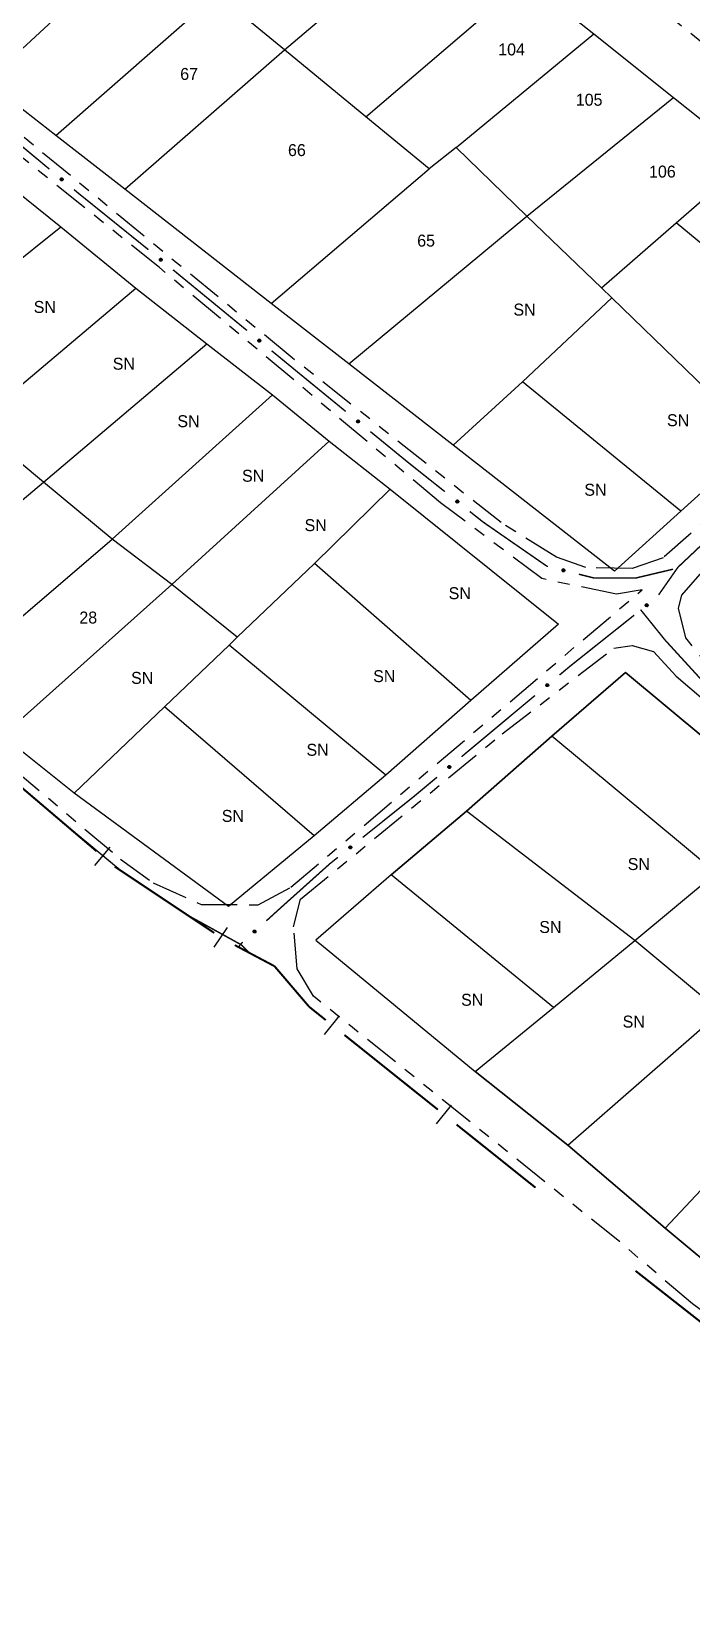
# Model space of a CAD drawing. Extents: x 207981 to 210201, y 4876477 to 4878908.
# Drawn here: x 208749.6 to 208832.4, y 4876934.8 to 4877132.3 of the extents above; entities that cross this region are included whole.
import ezdxf
from ezdxf.enums import TextEntityAlignment as Align

# ---------------------------------------------------------------- set-up
doc = ezdxf.new("R2010")
doc.units = 0
doc.header["$LTSCALE"] = 1.5
doc.header["$MEASUREMENT"] = 0
doc.linetypes.add('TRACO_25', pattern=[8, 3, -1, 1, -1, 1, -1])
for name, color, linetype in [('CD_MALHA_LOTES', 7, 'CONTINUOUS'), ('LM-LIM-SETORES-BAIRROS', 250, 'CONTINUOUS'), ('RU-QUADRA', 210, 'CONTINUOUS'), ('SV-EIXO-RUA-N-PAV', 6, 'CONTINUOUS'), ('SV-RUA-NAO-PAV', 7, 'CONTINUOUS'), ('Th_NmrPort', 1, 'CONTINUOUS')]:
    doc.layers.add(name, color=color, linetype=linetype)

msp = doc.modelspace()

# ---------------------------------------------------------------- linework, layer by layer
at = {"layer": 'CD_MALHA_LOTES', "linetype": 'Continuous', "flags": 128}
for points in [[(208781.33, 4877129.99), (208801.34, 4877146.94)], [(208743.96, 4877126.01), (208763.84, 4877144.39)], [(208752.64, 4877119.25), (208772.85, 4877136.98)], [(208781.33, 4877129.99), (208772.85, 4877136.98)], [(208791.55, 4877121.59), (208811.61, 4877138.77)], [(208811.61, 4877138.77), (208820.12, 4877132)], [(208802.87, 4877117.74), (208820.12, 4877132)], [(208820.12, 4877132), (208830.15, 4877124.01)], [(208761.3, 4877112.5), (208781.33, 4877129.99)], [(208791.55, 4877121.59), (208781.33, 4877129.99)], [(208752.64, 4877119.25), (208743.96, 4877126.01)], [(208811.74, 4877109.12), (208830.15, 4877124.01)], [(208830.15, 4877124.01), (208839.73, 4877116.38)], [(208799.5, 4877115.05), (208791.55, 4877121.59)], [(208761.3, 4877112.5), (208752.64, 4877119.25)], [(208802.87, 4877117.74), (208799.5, 4877115.05)], [(208811.74, 4877109.12), (208802.87, 4877117.74)], [(208830.46, 4877108.3), (208839.73, 4877116.38)], [(208744.41, 4877114.89), (208753.28, 4877107.78)], [(208779.68, 4877098.18), (208799.5, 4877115.05)], [(208779.68, 4877098.18), (208761.3, 4877112.5)], [(208732.3, 4877090.98), (208753.28, 4877107.78)], [(208753.28, 4877107.78), (208762.7, 4877100.1)], [(208789.4, 4877090.6), (208811.74, 4877109.12)], [(208821.09, 4877100.13), (208811.74, 4877109.12)], [(208821.09, 4877100.13), (208830.46, 4877108.3)], [(208851.7, 4877090.79), (208830.46, 4877108.3)], [(208742.41, 4877082.99), (208762.7, 4877100.1)], [(208762.7, 4877100.1), (208771.57, 4877093.1)], [(208822.39, 4877098.87), (208821.09, 4877100.13)], [(208789.4, 4877090.6), (208779.68, 4877098.18)], [(208811.21, 4877088.36), (208822.39, 4877098.87)], [(208840.87, 4877081), (208822.39, 4877098.87)], [(208751.09, 4877075.75), (208771.57, 4877093.1)], [(208771.57, 4877093.1), (208779.81, 4877086.74)], [(208802.49, 4877080.4), (208789.4, 4877090.6)], [(208802.49, 4877080.4), (208811.21, 4877088.36)], [(208831.05, 4877072.13), (208811.21, 4877088.36)], [(208759.71, 4877068.63), (208779.81, 4877086.74)], [(208779.81, 4877086.74), (208786.93, 4877080.93)], [(208751.09, 4877075.75), (208742.41, 4877082.99)], [(208767.2, 4877062.95), (208786.93, 4877080.93)], [(208786.93, 4877080.93), (208794.6, 4877074.88)], [(208831.05, 4877072.13), (208822.74, 4877064.62), (208802.49, 4877080.4)], [(208840.87, 4877081), (208831.05, 4877072.13)], [(208729.37, 4877057.46), (208751.09, 4877075.75)], [(208759.71, 4877068.63), (208751.09, 4877075.75)], [(208785.11, 4877065.57), (208794.6, 4877074.88)], [(208794.6, 4877074.88), (208815.7, 4877057.96)], [(208738.23, 4877050.22), (208759.71, 4877068.63)], [(208767.2, 4877062.95), (208759.71, 4877068.63)], [(208775.38, 4877056.33), (208785.11, 4877065.57)], [(208804.72, 4877048.41), (208785.11, 4877065.57)], [(208745.97, 4877043.97), (208767.2, 4877062.95)], [(208775.38, 4877056.33), (208767.2, 4877062.95)], [(208815.7, 4877057.96), (208804.72, 4877048.41)], [(208774.38, 4877055.34), (208775.38, 4877056.33)], [(208766.26, 4877047.59), (208774.38, 4877055.34)], [(208794.04, 4877039.04), (208774.38, 4877055.34)], [(208814.88, 4877043.92), (208824.11, 4877051.89)], [(208824.11, 4877051.89), (208844.76, 4877034.72)], [(208804.72, 4877048.41), (208794.04, 4877039.04)], [(208754.96, 4877036.79), (208766.26, 4877047.59)], [(208785.05, 4877031.42), (208766.26, 4877047.59)], [(208754.96, 4877036.79), (208745.97, 4877043.97)], [(208804.18, 4877034.53), (208814.88, 4877043.92)], [(208835.5, 4877026.78), (208814.88, 4877043.92)], [(208794.04, 4877039.04), (208785.05, 4877031.42)], [(208774.31, 4877022.56), (208754.96, 4877036.79)], [(208794.71, 4877026.51), (208804.18, 4877034.53)], [(208825.29, 4877018.29), (208804.18, 4877034.53)], [(208785.05, 4877031.42), (208774.31, 4877022.56)], [(208794.71, 4877026.51), (208785.25, 4877018.34)], [(208815.07, 4877009.9), (208794.71, 4877026.51)], [(208825.29, 4877018.29), (208835.5, 4877026.78)], [(208785.25, 4877018.34), (208805.26, 4877001.85)], [(208815.07, 4877009.9), (208825.29, 4877018.29)], [(208836.01, 4877009.34), (208825.29, 4877018.29)], [(208805.26, 4877001.85), (208815.07, 4877009.9)], [(208816.87, 4876992.64), (208836.01, 4877009.34)], [(208816.87, 4876992.64), (208805.26, 4877001.85)], [(208829.09, 4876982.22), (208846.41, 4877000.66)], [(208829.09, 4876982.22), (208816.87, 4876992.64)], [(208837.31, 4876975.37), (208829.09, 4876982.22)]]:
    msp.add_lwpolyline(points, dxfattribs=at)
at = {"layer": 'LM-LIM-SETORES-BAIRROS', "const_width": 0.25}
for points in [[(208746.320957, 4877039.216086), (208757.746452, 4877029.497132)], [(208760.039217, 4877027.563501), (208772.519972, 4877019.242998)], [(208775.095425, 4877017.711962), (208779.514365, 4877015.372523)], [(208779.514365, 4877015.372523), (208780.077732, 4877015.07427)], [(208780.077732, 4877015.07427), (208784.208699, 4877010.235138)], [(208784.208699, 4877010.235138), (208784.426631, 4877009.979847)], [(208784.426631, 4877009.979847), (208786.508463, 4877008.317114)], [(208788.85257, 4877006.444906), (208800.573105, 4876997.083866)], [(208802.917212, 4876995.211658), (208812.293639, 4876987.722826)], [(208812.293639, 4876987.722826), (208812.818724, 4876987.303448)], [(208825.368402, 4876976.866092), (208837.170345, 4876967.607899)]]:
    msp.add_lwpolyline(points, dxfattribs=at)
at = {"layer": 'LM-LIM-SETORES-BAIRROS'}
for points in [[(208757.536256, 4877027.706652), (208759.480047, 4877029.991751)], [(208772.519972, 4877017.440222), (208774.184072, 4877019.936373)], [(208786.353728, 4877006.520991), (208788.225936, 4877008.865098)], [(208800.41837, 4876995.287743), (208802.290578, 4876997.63185)]]:
    msp.add_lwpolyline(points, dxfattribs=at)
at = {"layer": 'RU-QUADRA', "linetype": 'Continuous', "flags": 128}
for points in [[(208745.37, 4877191.5), (208754.55, 4877184.19), (208764.12, 4877176.57), (208774.03, 4877168.68), (208783, 4877161.55), (208792.69, 4877153.83), (208801.34, 4877146.94), (208811.61, 4877138.77), (208820.12, 4877132), (208830.15, 4877124.01), (208839.73, 4877116.38), (208861.16, 4877099.33), (208851.7, 4877090.79), (208840.87, 4877081), (208831.05, 4877072.13), (208822.74, 4877064.62), (208802.49, 4877080.4), (208789.4, 4877090.6), (208779.68, 4877098.18), (208761.3, 4877112.5), (208752.64, 4877119.25), (208743.96, 4877126.01)], [(208744.41, 4877114.89), (208753.28, 4877107.78), (208762.7, 4877100.1), (208771.57, 4877093.1), (208779.81, 4877086.74), (208786.93, 4877080.93), (208794.6, 4877074.88), (208815.7, 4877057.96), (208804.72, 4877048.41), (208794.04, 4877039.04), (208785.05, 4877031.42), (208774.31, 4877022.56), (208754.96, 4877036.79), (208745.97, 4877043.97)], [(208844.76, 4877034.72), (208824.11, 4877051.89), (208814.88, 4877043.92), (208804.18, 4877034.53), (208794.71, 4877026.51), (208785.25, 4877018.34), (208805.26, 4877001.85), (208816.87, 4876992.64), (208829.09, 4876982.22), (208837.31, 4876975.37)]]:
    msp.add_lwpolyline(points, dxfattribs=at)
at = {"layer": 'SV-EIXO-RUA-N-PAV', "const_width": 0.18}
for points in [[(208751.845691, 4877115.023373), (208744.92533, 4877120.777381)], [(208755.55201, 4877111.941714), (208754.921407, 4877112.466036)], [(208755.692116, 4877111.828877), (208755.55201, 4877111.941714)], [(208764.259189, 4877104.929221), (208755.692116, 4877111.828877)], [(208776.632055, 4877094.784697), (208767.355174, 4877102.396496)], [(208784.038429, 4877088.707672), (208779.724348, 4877092.24743)], [(208784.363299, 4877088.442153), (208784.038429, 4877088.707672)], [(208789.009032, 4877084.64516), (208784.363299, 4877088.442153)], [(208796.891303, 4877078.202918), (208792.106188, 4877082.11383)], [(208797.533261, 4877077.692753), (208796.891303, 4877078.202918)], [(208801.447701, 4877074.58194), (208797.533261, 4877077.692753)], [(208806.221996, 4877070.787798), (208804.579253, 4877072.09329)], [(208806.963357, 4877070.274548), (208806.221996, 4877070.787798)], [(208814.255043, 4877065.226458), (208806.963357, 4877070.274548)], [(208836.341237, 4877070.434839), (208831.250559, 4877065.630154)], [(208814.382529, 4877065.194587), (208814.255043, 4877065.226458)], [(208820.187139, 4877063.743434), (208818.263099, 4877064.224444)], [(208820.203884, 4877063.743434), (208820.187139, 4877063.743434)], [(208825.377723, 4877063.743434), (208820.203884, 4877063.743434)], [(208826.181644, 4877063.933837), (208825.377723, 4877063.743434)], [(208830.073965, 4877064.855702), (208826.181644, 4877063.933837)], [(208830.691892, 4877065.102873), (208828.265115, 4877061.636049)], [(208831.250559, 4877065.630154), (208830.691892, 4877065.102873)], [(208825.995649, 4877059.788704), (208828.506659, 4877056.675052)], [(208825.196167, 4877059.088151), (208817.370157, 4877052.862915)], [(208828.506659, 4877056.675052), (208829.085283, 4877055.957558)], [(208829.085283, 4877055.957558), (208833.863204, 4877050.735179)], [(208817.221091, 4877052.74434), (208815.831332, 4877051.585482)], [(208817.370157, 4877052.862915), (208817.221091, 4877052.74434)], [(208812.759237, 4877049.023797), (208803.54295, 4877041.338743)], [(208800.470854, 4877038.777058), (208798.166782, 4877036.855794)], [(208797.50923, 4877036.307491), (208791.14996, 4877031.220075)], [(208798.166782, 4877036.855794), (208797.50923, 4877036.307491)], [(208753.011716, 4877033.524676), (208759.938307, 4877027.77817)], [(208788.026485, 4877028.721295), (208787.245616, 4877028.0966)], [(208759.938307, 4877027.77817), (208760.680801, 4877027.162176)], [(208760.680801, 4877027.162176), (208761.530332, 4877026.570538)], [(208761.530332, 4877026.570538), (208761.567769, 4877026.544466)], [(208787.004477, 4877027.903688), (208781.275806, 4877022.771754)], [(208787.245616, 4877028.0966), (208787.004477, 4877027.903688)], [(208781.072381, 4877022.589519), (208779.052525, 4877020.757556)], [(208781.275806, 4877022.771754), (208781.072381, 4877022.589519)], [(208769.170934, 4877021.47569), (208775.298643, 4877018.091731)], [(208775.298643, 4877018.091731), (208775.881797, 4877017.769691)], [(208775.758211, 4877017.769691), (208775.622184, 4877017.43309)], [(208776.089649, 4877018.070297), (208775.758211, 4877017.769691)], [(208775.881797, 4877017.769691), (208776.843268, 4877016.845199)], [(208776.843268, 4877016.845199), (208776.978797, 4877016.714883)]]:
    msp.add_lwpolyline(points, dxfattribs=at)
at = {"layer": 'SV-EIXO-RUA-N-PAV'}
for points in [[(208753.423651, 4877113.5682), (208753.375016, 4877113.563029), (208753.33216, 4877113.568529), (208753.297736, 4877113.583405), (208753.270745, 4877113.604482), (208753.245559, 4877113.629155), (208753.225655, 4877113.659633), (208753.211057, 4877113.698353), (208753.205527, 4877113.747103), (208753.214047, 4877113.790635), (208753.226826, 4877113.825164), (208753.247183, 4877113.854575), (208753.271562, 4877113.878639), (208753.303904, 4877113.898267), (208753.343287, 4877113.912678), (208753.392442, 4877113.917052), (208753.43442, 4877113.911372), (208753.467339, 4877113.896109), (208753.496777, 4877113.875456), (208753.522187, 4877113.849959), (208753.541553, 4877113.819928), (208753.555991, 4877113.780249), (208753.559665, 4877113.731676), (208753.554477, 4877113.689743), (208753.539681, 4877113.656619), (208753.518695, 4877113.628095), (208753.494256, 4877113.602533), (208753.464452, 4877113.58125), (208753.423651, 4877113.5682)], [(208765.850277, 4877103.48889), (208765.801678, 4877103.483402), (208765.758787, 4877103.488623), (208765.724267, 4877103.503275), (208765.697138, 4877103.524176), (208765.671793, 4877103.548684), (208765.651691, 4877103.579032), (208765.636842, 4877103.617656), (208765.630995, 4877103.666369), (208765.639231, 4877103.709956), (208765.651784, 4877103.744567), (208765.67195, 4877103.77411), (208765.696171, 4877103.798333), (208765.728385, 4877103.818171), (208765.767674, 4877103.832837), (208765.8168, 4877103.837532), (208765.858814, 4877103.832124), (208765.891831, 4877103.817076), (208765.921403, 4877103.796615), (208765.946978, 4877103.771283), (208765.966539, 4877103.74138), (208765.981235, 4877103.701795), (208765.985225, 4877103.653247), (208765.98031, 4877103.611282), (208765.96573, 4877103.578062), (208765.94493, 4877103.549402), (208765.920658, 4877103.523682), (208765.890993, 4877103.502205), (208765.850277, 4877103.48889)], [(208778.219451, 4877093.339824), (208778.170852, 4877093.334336), (208778.127961, 4877093.339558), (208778.093441, 4877093.354209), (208778.066312, 4877093.37511), (208778.040967, 4877093.399618), (208778.020865, 4877093.429966), (208778.006016, 4877093.46859), (208778.000168, 4877093.517304), (208778.008405, 4877093.56089), (208778.020958, 4877093.595501), (208778.041124, 4877093.625044), (208778.065345, 4877093.649267), (208778.097559, 4877093.669105), (208778.136848, 4877093.683772), (208778.185973, 4877093.688466), (208778.227988, 4877093.683058), (208778.261005, 4877093.66801), (208778.290577, 4877093.647549), (208778.316152, 4877093.622218), (208778.335713, 4877093.592314), (208778.350408, 4877093.55273), (208778.354399, 4877093.504181), (208778.349484, 4877093.462216), (208778.334904, 4877093.428996), (208778.314104, 4877093.400336), (208778.289831, 4877093.374616), (208778.260167, 4877093.353139), (208778.219451, 4877093.339824)], [(208790.599198, 4877083.203335), (208790.550609, 4877083.197754), (208790.507708, 4877083.202893), (208790.47316, 4877083.217478), (208790.445991, 4877083.238327), (208790.420599, 4877083.262787), (208790.400439, 4877083.293096), (208790.385515, 4877083.331692), (208790.379575, 4877083.380394), (208790.387728, 4877083.423996), (208790.400214, 4877083.458631), (208790.420323, 4877083.488213), (208790.444498, 4877083.512482), (208790.476674, 4877083.532382), (208790.515934, 4877083.547124), (208790.565051, 4877083.551912), (208790.607075, 4877083.546585), (208790.640121, 4877083.5316), (208790.669732, 4877083.511196), (208790.695357, 4877083.485914), (208790.714974, 4877083.456048), (208790.729746, 4877083.416492), (208790.73383, 4877083.367951), (208790.728996, 4877083.325976), (208790.714479, 4877083.292729), (208790.693734, 4877083.264028), (208790.669511, 4877083.238262), (208790.639887, 4877083.216728), (208790.599198, 4877083.203335)], [(208803.057475, 4877073.162041), (208803.008967, 4877073.155795), (208802.966, 4877073.160346), (208802.931255, 4877073.174456), (208802.903803, 4877073.194931), (208802.878078, 4877073.21904), (208802.857505, 4877073.24907), (208802.842054, 4877073.287458), (208802.835446, 4877073.336074), (208802.843001, 4877073.379784), (208802.855012, 4877073.414587), (208802.874714, 4877073.444441), (208802.898554, 4877073.469039), (208802.930454, 4877073.489378), (208802.969509, 4877073.504657), (208803.018555, 4877073.510118), (208803.060648, 4877073.505367), (208803.093897, 4877073.490837), (208803.123784, 4877073.47084), (208803.149753, 4877073.445911), (208803.169778, 4877073.416317), (208803.18509, 4877073.376967), (208803.189839, 4877073.328487), (208803.18558, 4877073.28645), (208803.17152, 4877073.253006), (208803.151171, 4877073.224025), (208803.127303, 4877073.197929), (208803.097977, 4877073.175991), (208803.057475, 4877073.162041)], [(208816.435506, 4877064.567874), (208816.393928, 4877064.54212), (208816.352928, 4877064.528487), (208816.315458, 4877064.526959), (208816.281996, 4877064.534242), (208816.248601, 4877064.545549), (208816.217447, 4877064.564377), (208816.187499, 4877064.592933), (208816.161371, 4877064.63446), (208816.150166, 4877064.677379), (208816.146702, 4877064.714034), (208816.152288, 4877064.749364), (208816.163816, 4877064.781621), (208816.184443, 4877064.813335), (208816.213678, 4877064.843402), (208816.256071, 4877064.868665), (208816.296359, 4877064.881754), (208816.33264, 4877064.882281), (208816.368123, 4877064.87644), (208816.402078, 4877064.864488), (208816.432552, 4877064.84583), (208816.462772, 4877064.81634), (208816.487152, 4877064.774168), (208816.500666, 4877064.734135), (208816.501702, 4877064.697871), (208816.495165, 4877064.663067), (208816.484232, 4877064.629435), (208816.466609, 4877064.59733), (208816.435506, 4877064.567874)], [(208826.942341, 4877060.336493), (208826.937494, 4877060.287825), (208826.923377, 4877060.246989), (208826.901799, 4877060.216319), (208826.875664, 4877060.194188), (208826.846377, 4877060.174559), (208826.812483, 4877060.161283), (208826.771601, 4877060.154881), (208826.722746, 4877060.1594), (208826.681864, 4877060.176612), (208826.650663, 4877060.196158), (208826.626017, 4877060.222081), (208826.607425, 4877060.250851), (208826.594799, 4877060.286514), (208826.588716, 4877060.328008), (208826.594449, 4877060.377023), (208826.608564, 4877060.416963), (208826.630214, 4877060.446081), (208826.656433, 4877060.470693), (208826.686573, 4877060.490375), (208826.719919, 4877060.503215), (208826.761707, 4877060.509265), (208826.81001, 4877060.502965), (208826.850006, 4877060.489341), (208826.87942, 4877060.468106), (208826.90307, 4877060.441748), (208826.923115, 4877060.412613), (208826.937879, 4877060.379097), (208826.942341, 4877060.336493)], [(208814.476132, 4877050.312111), (208814.47241, 4877050.263344), (208814.459239, 4877050.222193), (208814.438374, 4877050.191033), (208814.412757, 4877050.168305), (208814.383931, 4877050.148004), (208814.350353, 4877050.13395), (208814.309629, 4877050.126606), (208814.260683, 4877050.129996), (208814.219414, 4877050.14626), (208814.187771, 4877050.16508), (208814.162533, 4877050.190428), (208814.143282, 4877050.218762), (208814.129836, 4877050.254124), (208814.122797, 4877050.295466), (208814.127397, 4877050.3446), (208814.140587, 4877050.384855), (208814.161559, 4877050.414465), (208814.187202, 4877050.439676), (208814.21688, 4877050.460048), (208814.249921, 4877050.473654), (208814.291559, 4877050.480667), (208814.339994, 4877050.475484), (208814.380294, 4877050.462787), (208814.41019, 4877050.442236), (208814.434442, 4877050.416431), (208814.455154, 4877050.387766), (208814.470688, 4877050.354601), (208814.476132, 4877050.312111)], [(208802.18775, 4877040.065372), (208802.184028, 4877040.016605), (208802.170856, 4877039.975454), (208802.149992, 4877039.944294), (208802.124375, 4877039.921566), (208802.095549, 4877039.901265), (208802.06197, 4877039.887211), (208802.021247, 4877039.879867), (208801.972301, 4877039.883257), (208801.931032, 4877039.899521), (208801.899388, 4877039.918341), (208801.874151, 4877039.943689), (208801.854899, 4877039.972023), (208801.841454, 4877040.007385), (208801.834414, 4877040.048727), (208801.839015, 4877040.097861), (208801.852204, 4877040.138116), (208801.873177, 4877040.167726), (208801.89882, 4877040.192937), (208801.928498, 4877040.213309), (208801.961538, 4877040.226915), (208802.003176, 4877040.233928), (208802.051612, 4877040.228745), (208802.091911, 4877040.216048), (208802.121808, 4877040.195497), (208802.14606, 4877040.169692), (208802.166772, 4877040.141028), (208802.182306, 4877040.107862), (208802.18775, 4877040.065372)], [(208789.769185, 4877029.974483), (208789.764474, 4877029.925802), (208789.750469, 4877029.884927), (208789.728977, 4877029.854196), (208789.702904, 4877029.831993), (208789.673671, 4877029.812282), (208789.639814, 4877029.798912), (208789.59895, 4877029.792397), (208789.550083, 4877029.79678), (208789.509153, 4877029.813878), (208789.477898, 4877029.833338), (208789.45318, 4877029.859192), (208789.434508, 4877029.887911), (208789.421783, 4877029.923539), (208789.415584, 4877029.965016), (208789.421182, 4877030.014046), (208789.435186, 4877030.054025), (208789.456755, 4877030.083203), (208789.482905, 4877030.107888), (208789.51299, 4877030.127653), (208789.5463, 4877030.140586), (208789.588072, 4877030.146752), (208789.636392, 4877030.140586), (208789.676426, 4877030.127074), (208789.705899, 4877030.10592), (208789.729622, 4877030.079628), (208789.749748, 4877030.050549), (208789.764605, 4877030.017075), (208789.769185, 4877029.974483)], [(208777.751468, 4877019.428914), (208777.749777, 4877019.380035), (208777.738329, 4877019.338372), (208777.718779, 4877019.30637), (208777.69413, 4877019.282596), (208777.666173, 4877019.261115), (208777.633208, 4877019.245675), (208777.592825, 4877019.236644), (208777.54378, 4877019.237995), (208777.501871, 4877019.252528), (208777.469472, 4877019.270016), (208777.443202, 4877019.294292), (208777.422788, 4877019.3218), (208777.407883, 4877019.356572), (208777.39913, 4877019.397586), (208777.401683, 4877019.446869), (208777.413186, 4877019.487638), (208777.432909, 4877019.518095), (208777.457481, 4877019.54435), (208777.486286, 4877019.565939), (208777.518732, 4877019.580908), (208777.560042, 4877019.589647), (208777.608651, 4877019.586483), (208777.649444, 4877019.575474), (208777.68017, 4877019.556184), (208777.705474, 4877019.53141), (208777.727361, 4877019.503632), (208777.74426, 4877019.471141), (208777.751468, 4877019.428914)]]:
    msp.add_lwpolyline(points, close=True, dxfattribs=at)
for points in [[(208753.464452, 4877113.58125), (208753.205527, 4877113.747103)], [(208753.423651, 4877113.5682), (208753.211057, 4877113.698353)], [(208753.444554, 4877113.576645), (208753.212205, 4877113.721921)], [(208753.475807, 4877113.595025), (208753.21303, 4877113.7656)], [(208753.494256, 4877113.602533), (208753.214047, 4877113.790635)], [(208753.502863, 4877113.616893), (208753.223122, 4877113.803348)], [(208753.397045, 4877113.56646), (208753.224312, 4877113.674588)], [(208753.375016, 4877113.563029), (208753.225655, 4877113.659633)], [(208753.518695, 4877113.628095), (208753.226826, 4877113.825164)], [(208753.527466, 4877113.64435), (208753.240027, 4877113.840754)], [(208753.350572, 4877113.566059), (208753.243045, 4877113.639493)], [(208753.33216, 4877113.568529), (208753.245559, 4877113.629155)], [(208753.539681, 4877113.656619), (208753.247183, 4877113.854575)], [(208753.544902, 4877113.675991), (208753.262014, 4877113.865063)], [(208753.554477, 4877113.689743), (208753.271562, 4877113.878639)], [(208753.556043, 4877113.712867), (208753.29204, 4877113.886236)], [(208753.559665, 4877113.731676), (208753.303904, 4877113.898267)], [(208753.553897, 4877113.757241), (208753.326264, 4877113.90392)], [(208753.555991, 4877113.780249), (208753.343287, 4877113.912678)], [(208753.543016, 4877113.80178), (208753.374127, 4877113.910262)], [(208753.541553, 4877113.819928), (208753.392442, 4877113.917052)], [(208753.528127, 4877113.837229), (208753.418678, 4877113.910486)], [(208753.522187, 4877113.849959), (208753.43442, 4877113.911372)], [(208765.890993, 4877103.502205), (208765.630995, 4877103.666369)], [(208765.850277, 4877103.48889), (208765.636842, 4877103.617656)], [(208765.871126, 4877103.497471), (208765.637836, 4877103.641232)], [(208765.902258, 4877103.516053), (208765.638377, 4877103.684914)], [(208765.920658, 4877103.523682), (208765.639231, 4877103.709956)], [(208765.929171, 4877103.538097), (208765.648222, 4877103.722728)], [(208765.823683, 4877103.486976), (208765.650251, 4877103.593979)], [(208765.801678, 4877103.483402), (208765.651691, 4877103.579032)], [(208765.94493, 4877103.549402), (208765.651784, 4877103.744567)], [(208765.953595, 4877103.565713), (208765.664884, 4877103.760243)], [(208765.777215, 4877103.486273), (208765.669212, 4877103.559005)], [(208765.758787, 4877103.488623), (208765.671793, 4877103.548684)], [(208765.96573, 4877103.578062), (208765.67195, 4877103.77411)], [(208765.970825, 4877103.597468), (208765.686712, 4877103.784695)], [(208765.98031, 4877103.611282), (208765.696171, 4877103.798333)], [(208765.981725, 4877103.634415), (208765.7166, 4877103.806063)], [(208765.985225, 4877103.653247), (208765.728385, 4877103.818171)], [(208765.979291, 4877103.678774), (208765.750708, 4877103.823969)], [(208765.981235, 4877103.701795), (208765.767674, 4877103.832837)], [(208765.96812, 4877103.723241), (208765.798529, 4877103.830622)], [(208765.966539, 4877103.74138), (208765.8168, 4877103.837532)], [(208765.953, 4877103.758593), (208765.843077, 4877103.831136)], [(208765.946978, 4877103.771283), (208765.858814, 4877103.832124)], [(208778.260167, 4877093.353139), (208778.000168, 4877093.517304)], [(208778.219451, 4877093.339824), (208778.006016, 4877093.46859)], [(208778.2403, 4877093.348405), (208778.00701, 4877093.492166)], [(208778.271432, 4877093.366987), (208778.007551, 4877093.535848)], [(208778.289831, 4877093.374616), (208778.008405, 4877093.56089)], [(208778.298345, 4877093.389031), (208778.017396, 4877093.573662)], [(208778.192857, 4877093.33791), (208778.019425, 4877093.444913)], [(208778.170852, 4877093.334336), (208778.020865, 4877093.429966)], [(208778.314104, 4877093.400336), (208778.020958, 4877093.595501)], [(208778.322769, 4877093.416647), (208778.034058, 4877093.611177)], [(208778.146389, 4877093.337207), (208778.038386, 4877093.40994)], [(208778.127961, 4877093.339558), (208778.040967, 4877093.399618)], [(208778.334904, 4877093.428996), (208778.041124, 4877093.625044)], [(208778.339999, 4877093.448402), (208778.055886, 4877093.635629)], [(208778.349484, 4877093.462216), (208778.065345, 4877093.649267)], [(208778.350899, 4877093.48535), (208778.085774, 4877093.656997)], [(208778.354399, 4877093.504181), (208778.097559, 4877093.669105)], [(208778.348465, 4877093.529709), (208778.119882, 4877093.674903)], [(208778.350408, 4877093.55273), (208778.136848, 4877093.683772)], [(208778.337294, 4877093.574176), (208778.167703, 4877093.681557)], [(208778.335713, 4877093.592314), (208778.185973, 4877093.688466)], [(208778.322174, 4877093.609527), (208778.212251, 4877093.68207)], [(208778.316152, 4877093.622218), (208778.227988, 4877093.683058)], [(208790.730366, 4877083.349113), (208790.464912, 4877083.520251)], [(208790.73383, 4877083.367951), (208790.476674, 4877083.532382)], [(208790.727847, 4877083.393467), (208790.498985, 4877083.538222)], [(208790.729746, 4877083.416492), (208790.515934, 4877083.547124)], [(208790.716591, 4877083.437912), (208790.546793, 4877083.544968)], [(208790.714974, 4877083.456048), (208790.565051, 4877083.551912)], [(208790.701403, 4877083.473235), (208790.59134, 4877083.545567)], [(208790.695357, 4877083.485914), (208790.607075, 4877083.546585)], [(208790.639887, 4877083.216728), (208790.379575, 4877083.380394)], [(208790.599198, 4877083.203335), (208790.385515, 4877083.331692)], [(208790.620029, 4877083.211956), (208790.386464, 4877083.355269)], [(208790.651126, 4877083.230598), (208790.386921, 4877083.398953)], [(208790.669511, 4877083.238262), (208790.387728, 4877083.423996)], [(208790.677997, 4877083.252694), (208790.396694, 4877083.436785)], [(208790.572607, 4877083.201371), (208790.39897, 4877083.30804)], [(208790.693734, 4877083.264028), (208790.400214, 4877083.458631)], [(208790.550609, 4877083.197754), (208790.400439, 4877083.293096)], [(208790.702368, 4877083.280357), (208790.413284, 4877083.474332)], [(208790.52614, 4877083.200578), (208790.417998, 4877083.273103)], [(208790.714479, 4877083.292729), (208790.420323, 4877083.488213)], [(208790.507708, 4877083.202893), (208790.420599, 4877083.262787)], [(208790.719537, 4877083.312144), (208790.435065, 4877083.498826)], [(208790.728996, 4877083.325976), (208790.444498, 4877083.512482)], [(208803.097977, 4877073.175991), (208802.835446, 4877073.336074)], [(208803.057475, 4877073.162041), (208802.842054, 4877073.287458)], [(208803.109025, 4877073.190013), (208802.842538, 4877073.354732)], [(208803.078187, 4877073.170947), (208802.84268, 4877073.311046)], [(208803.127303, 4877073.197929), (208802.843001, 4877073.379784)], [(208803.13559, 4877073.212475), (208802.851792, 4877073.392694)], [(208803.151171, 4877073.224025), (208802.855012, 4877073.414587)], [(208803.030914, 4877073.159713), (208802.855831, 4877073.263993)], [(208803.008967, 4877073.155795), (208802.857505, 4877073.24907)], [(208803.15958, 4877073.240469), (208802.867865, 4877073.430466)], [(208803.17152, 4877073.253006), (208802.874714, 4877073.444441)], [(208802.984462, 4877073.158284), (208802.875336, 4877073.22932)], [(208802.966, 4877073.160346), (208802.878078, 4877073.21904)], [(208803.176312, 4877073.272489), (208802.889308, 4877073.455255)], [(208803.18558, 4877073.28645), (208802.898554, 4877073.469039)], [(208803.186634, 4877073.309603), (208802.918859, 4877073.477087)], [(208803.189839, 4877073.328487), (208802.930454, 4877073.489378)], [(208803.183507, 4877073.353918), (208802.952683, 4877073.495524)], [(208803.18509, 4877073.376967), (208802.969509, 4877073.504657)], [(208803.171642, 4877073.398205), (208803.000394, 4877073.502924)], [(208803.169778, 4877073.416317), (208803.018555, 4877073.510118)], [(208803.155972, 4877073.433317), (208803.044929, 4877073.504134)], [(208803.149753, 4877073.445911), (208803.060648, 4877073.505367)], [(208816.495165, 4877064.663067), (208816.146702, 4877064.714034)], [(208816.484232, 4877064.629435), (208816.150166, 4877064.677379)], [(208816.496018, 4877064.681518), (208816.151835, 4877064.733807)], [(208816.501702, 4877064.697871), (208816.152288, 4877064.749364)], [(208816.485758, 4877064.646107), (208816.152827, 4877064.69277)], [(208816.470866, 4877064.614667), (208816.160108, 4877064.65438)], [(208816.498003, 4877064.717591), (208816.161101, 4877064.765247)], [(208816.466609, 4877064.59733), (208816.161371, 4877064.63446)], [(208816.500666, 4877064.734135), (208816.163816, 4877064.781621)], [(208816.450678, 4877064.584551), (208816.17831, 4877064.614667)], [(208816.492046, 4877064.75565), (208816.178972, 4877064.797349)], [(208816.487152, 4877064.774168), (208816.184443, 4877064.813335)], [(208816.435506, 4877064.567874), (208816.187499, 4877064.592933)], [(208816.470866, 4877064.794701), (208816.202138, 4877064.828127)], [(208816.412289, 4877064.554766), (208816.20975, 4877064.57727)], [(208816.462772, 4877064.81634), (208816.213678, 4877064.843402)], [(208816.393928, 4877064.54212), (208816.217447, 4877064.564377)], [(208816.370589, 4877064.534247), (208816.241852, 4877064.553773)], [(208816.441743, 4877064.830112), (208816.242514, 4877064.854602)], [(208816.352928, 4877064.528487), (208816.248601, 4877064.545549)], [(208816.432552, 4877064.84583), (208816.256071, 4877064.868665)], [(208816.41295, 4877064.855595), (208816.282558, 4877064.874128)], [(208816.402078, 4877064.864488), (208816.296359, 4877064.881754)], [(208826.761707, 4877060.509265), (208826.588716, 4877060.328008)], [(208826.783806, 4877060.502527), (208826.593821, 4877060.309557)], [(208826.719919, 4877060.503215), (208826.594449, 4877060.377023)], [(208826.81001, 4877060.502965), (208826.594799, 4877060.286514)], [(208826.737985, 4877060.50095), (208826.597365, 4877060.357708)], [(208826.827686, 4877060.495586), (208826.60416, 4877060.272448)], [(208826.700245, 4877060.493596), (208826.606223, 4877060.40137)], [(208826.850006, 4877060.489341), (208826.607425, 4877060.250851)], [(208826.686573, 4877060.490375), (208826.608564, 4877060.416963)], [(208826.861518, 4877060.477165), (208826.618771, 4877060.238737)], [(208826.87942, 4877060.468106), (208826.626017, 4877060.222081)], [(208826.888944, 4877060.453647), (208826.63809, 4877060.212259)], [(208826.90307, 4877060.441748), (208826.650663, 4877060.196158)], [(208826.910811, 4877060.423965), (208826.671267, 4877060.188086)], [(208826.923115, 4877060.412613), (208826.681864, 4877060.176612)], [(208826.926708, 4877060.393021), (208826.706167, 4877060.170514)], [(208826.937879, 4877060.379097), (208826.722746, 4877060.1594)], [(208826.938333, 4877060.358679), (208826.74876, 4877060.160807)], [(208826.942341, 4877060.336493), (208826.771601, 4877060.154881)], [(208826.938624, 4877060.310091), (208826.797567, 4877060.163015)], [(208826.937494, 4877060.287825), (208826.812483, 4877060.161283)], [(208826.929547, 4877060.264512), (208826.835744, 4877060.174204)], [(208826.923377, 4877060.246989), (208826.846377, 4877060.174559)], [(208814.291559, 4877050.480667), (208814.122797, 4877050.295466)], [(208814.249921, 4877050.473654), (208814.127397, 4877050.3446)], [(208814.313807, 4877050.474441), (208814.128327, 4877050.277137)], [(208814.339994, 4877050.475484), (208814.129836, 4877050.254124)], [(208814.268034, 4877050.471807), (208814.130758, 4877050.325358)], [(208814.230474, 4877050.463584), (208814.138606, 4877050.369212)], [(208814.357836, 4877050.468515), (208814.139519, 4877050.240277)], [(208814.21688, 4877050.460048), (208814.140587, 4877050.384855)], [(208814.380294, 4877050.462787), (208814.143282, 4877050.218762)], [(208814.392084, 4877050.45088), (208814.154904, 4877050.206913)], [(208814.41019, 4877050.442236), (208814.162533, 4877050.190428)], [(208814.420045, 4877050.428001), (208814.174829, 4877050.180887)], [(208814.434442, 4877050.416431), (208814.187771, 4877050.16508)], [(208814.442591, 4877050.398832), (208814.208555, 4877050.157486)], [(208814.455154, 4877050.387766), (208814.219414, 4877050.14626)], [(208814.459198, 4877050.368263), (208814.243852, 4877050.140725)], [(208814.470688, 4877050.354601), (208814.260683, 4877050.129996)], [(208814.471613, 4877050.334199), (208814.286658, 4877050.132003)], [(208814.476132, 4877050.312111), (208814.309629, 4877050.126606)], [(208814.473025, 4877050.28563), (208814.335401, 4877050.135337)], [(208814.47241, 4877050.263344), (208814.350353, 4877050.13395)], [(208814.465003, 4877050.239854), (208814.373309, 4877050.147404)], [(208814.459239, 4877050.222193), (208814.383931, 4877050.148004)], [(208802.003176, 4877040.233928), (208801.834414, 4877040.048727)], [(208801.961538, 4877040.226915), (208801.839015, 4877040.097861)], [(208802.025425, 4877040.227702), (208801.839944, 4877040.030399)], [(208802.051612, 4877040.228745), (208801.841454, 4877040.007385)], [(208801.979652, 4877040.225068), (208801.842375, 4877040.078619)], [(208801.942092, 4877040.216845), (208801.850224, 4877040.122473)], [(208802.069453, 4877040.221776), (208801.851137, 4877039.993538)], [(208801.928498, 4877040.213309), (208801.852204, 4877040.138116)], [(208802.091911, 4877040.216048), (208801.854899, 4877039.972023)], [(208802.103702, 4877040.204141), (208801.866522, 4877039.960174)], [(208802.121808, 4877040.195497), (208801.874151, 4877039.943689)], [(208802.131662, 4877040.181262), (208801.886447, 4877039.934148)], [(208802.14606, 4877040.169692), (208801.899388, 4877039.918341)], [(208802.154209, 4877040.152093), (208801.920173, 4877039.910747)], [(208802.166772, 4877040.141028), (208801.931032, 4877039.899521)], [(208802.170815, 4877040.121524), (208801.955469, 4877039.893986)], [(208802.182306, 4877040.107862), (208801.972301, 4877039.883257)], [(208802.18323, 4877040.08746), (208801.998276, 4877039.885264)], [(208802.18775, 4877040.065372), (208802.021247, 4877039.879867)], [(208802.184643, 4877040.038891), (208802.047018, 4877039.888598)], [(208802.184028, 4877040.016605), (208802.06197, 4877039.887211)], [(208802.17662, 4877039.993115), (208802.084927, 4877039.900665)], [(208802.170856, 4877039.975454), (208802.095549, 4877039.901265)], [(208789.588072, 4877030.146752), (208789.415584, 4877029.965016)], [(208789.61019, 4877030.140076), (208789.420741, 4877029.946579)], [(208789.5463, 4877030.140586), (208789.421182, 4877030.014046)], [(208789.636392, 4877030.140586), (208789.421783, 4877029.923539)], [(208789.564372, 4877030.138371), (208789.424151, 4877029.99474)], [(208789.654089, 4877030.133256), (208789.431183, 4877029.909499)], [(208789.526653, 4877030.130912), (208789.432888, 4877030.038426)], [(208789.676426, 4877030.127074), (208789.434508, 4877029.887911)], [(208789.51299, 4877030.127653), (208789.435186, 4877030.054025)], [(208789.687972, 4877030.11493), (208789.445887, 4877029.875829)], [(208789.705899, 4877030.10592), (208789.45318, 4877029.859192)], [(208789.715462, 4877030.091488), (208789.46528, 4877029.849404)], [(208789.729622, 4877030.079628), (208789.477898, 4877029.833338)], [(208789.737412, 4877030.061867), (208789.498524, 4877029.825323)], [(208789.749748, 4877030.050549), (208789.509153, 4877029.813878)], [(208789.753394, 4877030.030967), (208789.533473, 4877029.807849)], [(208789.764605, 4877030.017075), (208789.550083, 4877029.79678)], [(208789.765115, 4877029.996658), (208789.576093, 4877029.798259)], [(208789.769185, 4877029.974483), (208789.59895, 4877029.792397)], [(208789.765541, 4877029.94807), (208789.624894, 4877029.800603)], [(208789.764474, 4877029.925802), (208789.639814, 4877029.798912)], [(208789.756591, 4877029.902466), (208789.663039, 4877029.811898)], [(208789.750469, 4877029.884927), (208789.673671, 4877029.812282)], [(208777.560042, 4877019.589647), (208777.39913, 4877019.397586)], [(208777.518732, 4877019.580908), (208777.401683, 4877019.446869)], [(208777.58253, 4877019.584352), (208777.405418, 4877019.379503)], [(208777.536906, 4877019.579816), (208777.405841, 4877019.427783)], [(208777.608651, 4877019.586483), (208777.407883, 4877019.356572)], [(208777.499721, 4877019.570037), (208777.411858, 4877019.471926)], [(208777.486286, 4877019.565939), (208777.413186, 4877019.487638)], [(208777.626767, 4877019.580262), (208777.418134, 4877019.343141)], [(208777.649444, 4877019.575474), (208777.422788, 4877019.3218)], [(208777.66172, 4877019.564067), (208777.434893, 4877019.310445)], [(208777.68017, 4877019.556184), (208777.443202, 4877019.294292)], [(208777.690608, 4877019.542372), (208777.455884, 4877019.285271)], [(208777.705474, 4877019.53141), (208777.469472, 4877019.270016)], [(208777.714348, 4877019.514165), (208777.490554, 4877019.263293)], [(208777.727361, 4877019.503632), (208777.501871, 4877019.252528)], [(208777.732212, 4877019.484313), (208777.526517, 4877019.248015)], [(208777.74426, 4877019.471141), (208777.54378, 4877019.237995)], [(208777.746033, 4877019.450795), (208777.569649, 4877019.241081)], [(208777.751468, 4877019.428914), (208777.592825, 4877019.236644)], [(208777.749465, 4877019.402327), (208777.618211, 4877019.24644)], [(208777.749777, 4877019.380035), (208777.633208, 4877019.245675)], [(208777.743353, 4877019.356257), (208777.655585, 4877019.260073)], [(208777.738329, 4877019.338372), (208777.666173, 4877019.261115)]]:
    msp.add_lwpolyline(points, dxfattribs=at)
at = {"layer": 'SV-RUA-NAO-PAV', "linetype": 'TRACO_25'}
for points in [[(208734.904864, 4877208.094265, 10.501667), (208763.50911, 4877186.217538, 10.750624), (208813.682591, 4877147.227125, 10.949789), (208845.348502, 4877121.43435, 10.825311), (208857.671759, 4877109.40389, 10.700832), (208861.297052, 4877100.860842, 10.526563), (208860.881561, 4877096.320523, 10.476771), (208859.521961, 4877092.994748, 10.352292), (208828.836606, 4877066.290168, 10.003753), (208824.942992, 4877064.933606, 10.003753), (208819.148868, 4877065.053954, 9.978857), (208815.444916, 4877066.380675, 9.978857), (208808.516243, 4877070.694233, 9.978857), (208782.28516, 4877091.376165, 9.978857), (208743.060289, 4877123.603285, 10.003753)], [(208728.785067, 4877055.483908, 9.132403), (208760.774032, 4877028.490046, 8.709177), (208764.855044, 4877025.522037, 8.709177), (208770.897062, 4877022.819029, 8.609594), (208778.015404, 4877022.772385, 8.659386), (208782.148297, 4877024.984052, 8.80876), (208826.207457, 4877062.270419, 9.879274), (208822.980004, 4877061.724757, 9.879274), (208813.600558, 4877063.674524, 9.953961), (208800.909787, 4877073.194614, 9.953961), (208765.633674, 4877102.67038, 9.953961), (208742.363824, 4877121.313844, 9.929066)], [(208997.440642, 4876924.741408, 9.505839), (208994.63301, 4876924.677553, 9.505839), (208992.463441, 4876925.649686, 9.505839), (208957.664016, 4876955.106987, 9.605422), (208919.093159, 4876985.313859, 9.530735), (208875.261921, 4877016.97626, 9.530735), (208853.821929, 4877035.670066, 9.530735), (208836.219797, 4877050.53371, 9.655213), (208831.679461, 4877056.258185, 9.854379), (208830.75187, 4877059.97825, 9.854379), (208831.15874, 4877061.588398, 9.90417), (208833.473257, 4877064.215688, 9.90417), (208860.02267, 4877089.31889, 10.277605), (208870.203292, 4877098.766525, 10.775519), (208872.183645, 4877100.137538, 10.800415), (208874.316333, 4877100.137538, 10.800415), (208876.524274, 4877096.661971, 10.800415), (208897.236047, 4877079.912228, 10.725728), (208930.948187, 4877052.995299, 10.651041), (208972.911194, 4877020.405173, 10.576354), (209019.59056, 4876983.921869, 10.426979)], [(208898.207512, 4876921.829258, 8.012097), (208863.249171, 4876949.728703, 7.962306), (208832.52506, 4876972.718405, 8.086784), (208823.342715, 4876980.533277, 8.211264), (208784.964694, 4877011.319032, 8.385533), (208782.912936, 4877014.722925, 8.435325), (208782.465585, 4877020.027961, 8.510012), (208783.347151, 4877023.472393, 8.684281), (208808.646015, 4877044.215097, 9.456048), (208822.644581, 4877054.955835, 9.90417), (208824.965843, 4877055.270392, 9.90417), (208827.615393, 4877054.523474, 9.90417), (208830.47064, 4877051.454567, 9.90417), (208866.205899, 4877020.984836, 9.480944), (208876.933387, 4877012.01383, 9.306673), (208916.934161, 4876983.630529, 9.505839), (208937.139468, 4876967.249581, 9.580526), (208974.140594, 4876936.29448, 9.555631), (208991.457864, 4876922.103328, 9.406257)]]:
    msp.add_polyline3d(points, dxfattribs=at)

# ---------------------------------------------------------------- texts
at = {"layer": 'Th_NmrPort', "color": 1}
for s, p in [('104', (208808.145358, 4877130.038587)), ('67', (208768.251458, 4877126.962031)), ('105', (208817.875358, 4877123.728587)), ('66', (208781.771458, 4877117.412031)), ('106', (208827.065358, 4877114.718587)), ('65', (208797.981458, 4877106.062031)), ('SN', (208749.877382, 4877097.745664)), ('SN', (208810.051458, 4877097.412031)), ('SN', (208759.787382, 4877090.625664)), ('SN', (208767.897382, 4877083.415664)), ('SN', (208829.316698, 4877083.541818)), ('SN', (208776.007382, 4877076.575664)), ('SN', (208818.945967, 4877074.820444)), ('SN', (208783.853327, 4877070.379994)), ('SN', (208801.925108, 4877061.848622)), ('28', (208755.600713, 4877058.795051)), ('SN', (208762.090713, 4877051.225051)), ('SN', (208792.460067, 4877051.447047)), ('SN', (208784.095108, 4877042.208622)), ('SN', (208773.465108, 4877033.918622)), ('SN', (208824.388386, 4877027.880824)), ('SN', (208813.29244, 4877019.985153)), ('SN', (208803.488386, 4877010.860824)), ('SN', (208823.752472, 4877008.123843))]:
    msp.add_text(s, height=1.5, dxfattribs=at).set_placement(p, align=Align.MIDDLE_LEFT)

doc.saveas('drawing.dxf')
